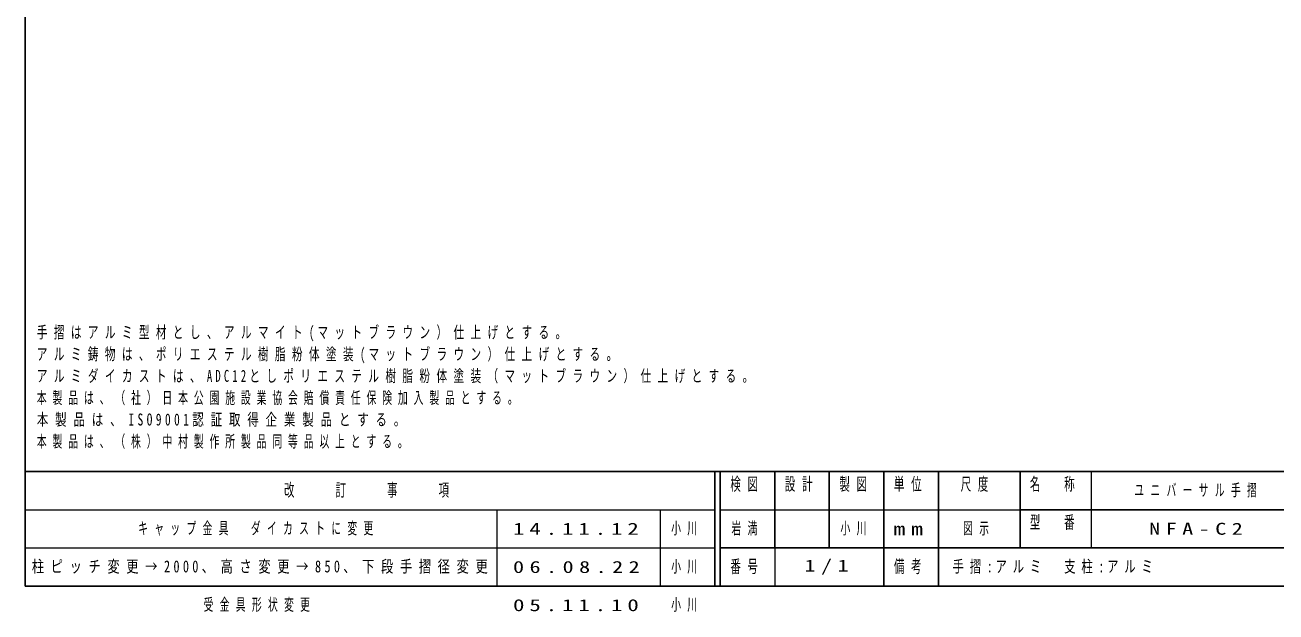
# Model space of a CAD drawing. Units: millimetres on the paper, scale 1:20. Extents: x -365 to 0, y -5 to 257.
# Drawn here: x -365 to -135.6, y -4.7 to 102.9 of the extents above; entities that cross this region are included whole.
import ezdxf

# ---------------------------------------------------------------- set-up
doc = ezdxf.new("R2010")
doc.units = ezdxf.units.MM
doc.layers.add('99', color=7, linetype='Continuous')
doc.layers.add('CLASS1', color=7, linetype='Continuous')
doc.layers.add('NAKAMURA図枠', color=7, linetype='Continuous', lineweight=13)
doc.styles.add('ＭＳ ゴシック', font='')
doc.styles.get('ＭＳ ゴシック').set_extended_font_data('MS Gothic')

msp = doc.modelspace()

# ---------------------------------------------------------------- linework, layer by layer
at = {"layer": 'NAKAMURA図枠', "color": 20, "lineweight": 25}
for p, q in [((-365, 257), (-365, 0)), ((-365, 21), (0, 21)), ((-365, 0), (0, 0))]:
    msp.add_line(p, q, dxfattribs=at)
at = {"layer": 'NAKAMURA図枠', "color": 3, "lineweight": 25}
for p, q in [((-238.5, 21), (-238.5, 0)), ((-237.5, 21), (-237.5, 0)), ((-227.5, 21), (-227.5, 7)), ((-217.5, 21), (-217.5, 7)), ((-207.5, 21), (-207.5, 0)), ((-197.5, 21), (-197.5, 7)), ((-182.5, 21), (-182.5, 7)), ((-182.5, 14), (-70, 14)), ((-237.5, 7), (0, 7)), ((-197.5, 7), (-197.5, 0))]:
    msp.add_line(p, q, dxfattribs=at)
at = {"layer": 'NAKAMURA図枠'}
for p, q in [((-169.5, 21), (-169.5, 7)), ((-365, 14), (-238.5, 14)), ((-278.5, 14), (-278.5, 0)), ((-248.5, 14), (-248.5, 0)), ((-237.5, 14), (-182.5, 14)), ((-365, 7), (-238.5, 7)), ((-227.5, 7), (-227.5, 0))]:
    msp.add_line(p, q, dxfattribs=at)

# ---------------------------------------------------------------- texts
at = {"layer": '99', "char_height": 2.199, "style": 'ＭＳ ゴシック'}
for s, insert, attachment_point in [('\\T1.64;\\W0.6;ユニバーサル手摺', (-149.75, 17.5), 5), ('\\T1.64;\\W0.6;キャップ金具\u3000ダイカストに変更', (-344.25, 10.5), 4), ('\\T1.43;\\W1.4;14.11.12', (-275.5, 10.5), 4), ('\\T1.64;\\W0.6;小川', (-246.5, 10.5), 4), ('\\T1.64;\\W0.6;岩満', (-232.5, 10.5), 5), ('\\T1.64;\\W0.6;小川', (-212.5, 10.5), 5), ('\\T1.64;\\W0.6;図示', (-190, 10.5), 5), ('\\T1.5;\\W1.35;NFA-C2', (-149.75, 10.5), 5), ('\\T1.54;\\W0.75;柱ピッチ変更→2000、高さ変更→850、下段手摺径変更', (-363.75, 3.5), 4), ('\\T1.5;\\W1.35;06.08.22', (-275.5, 3.5), 4), ('\\T1.64;\\W0.6;小川', (-246.5, 3.5), 4), ('\\T1.5;\\W1.35;1/1', (-217.5, 3.5), 5), ('\\T1.5;\\W0.7;手摺:アルミ\u3000支柱:アルミ', (-176, 3.5), 5), ('\\T1.64;\\W0.6;受金具形状変更', (-332.25, -3.5), 4), ('\\T1.64;\\W0.6;小川', (-246.5, -3.5), 4), ('\\T1.43;\\W1.4;05.11.10', (-275.5, -3.5), 4)]:
    msp.add_mtext(s, dxfattribs=dict(at, insert=insert, attachment_point=attachment_point))
at = {"layer": 'CLASS1', "char_height": 2.199, "attachment_point": 1, "style": 'ＭＳ ゴシック'}
for s, insert in [('\\T1.6;\\W0.65;手摺はアルミ型材とし、アルマイト(マットブラウン）仕上げとする。', (-362.837, 47.652)), ('\\T1.6;\\W0.65;アルミ鋳物は、ポリエステル樹脂粉体塗装(マットブラウン）仕上げとする。', (-362.837, 43.652)), ('\\T1.6;\\W0.65;アルミダイカストは、ADC12としポリエステル樹脂粉体塗装（マットブラウン）仕上げとする。', (-362.837, 39.652)), ('\\T1.6;\\W0.6;本製品は、（社）日本公園施設業協会賠償責任保険加入製品とする。', (-362.837, 35.652)), ('\\T1.6;\\W0.7;本製品は、ISO9001認証取得企業製品とする。', (-362.837, 31.652)), ('\\T1.6;\\W0.6;本製品は、（株）中村製作所製品同等品以上とする。', (-362.837, 27.652))]:
    msp.add_mtext(s, dxfattribs=dict(at, insert=insert))
at = {"layer": 'NAKAMURA図枠', "char_height": 2.346, "style": 'ＭＳ ゴシック'}
for s, insert, attachment_point in [('\\T1.64;\\W0.6;改\u3000\u3000訂\u3000\u3000事\u3000\u3000項', (-301.75, 17.5), 5), ('\\T1.64;\\W0.6;検図', (-232.5, 19.9), 2), ('\\T1.64;\\W0.6;設計', (-222.5, 19.9), 2), ('\\T1.64;\\W0.6;製図', (-212.5, 19.9), 2), ('\\T1.64;\\W0.6;単位', (-202.5, 19.9), 2), ('\\T1.64;\\W0.6;尺度', (-190.25, 19.9), 2), ('\\T1.64;\\W0.6;名\u3000称', (-176, 19.9), 2), ('\\T1.64;\\W0.6;型\u3000番', (-176, 12.9), 2), ('\\T1.5;\\W1.35;mm', (-202.5, 10.5), 5), ('\\T1.64;\\W0.6;番号', (-232.5, 3.5), 5), ('\\T1.64;\\W0.6;備考', (-202.5, 3.5), 5)]:
    msp.add_mtext(s, dxfattribs=dict(at, insert=insert, attachment_point=attachment_point))

doc.saveas('drawing.dxf')
